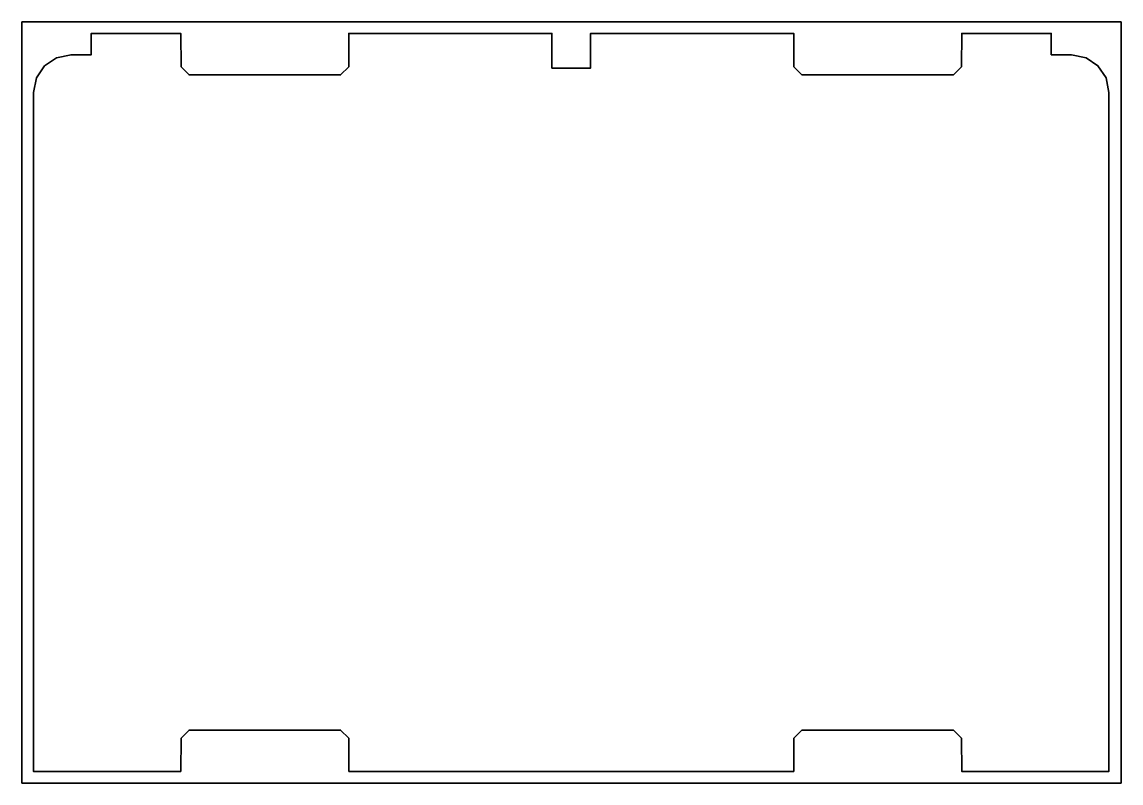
# Model space of a CAD drawing. Header units: millimetres. Extents: x -133 to 344, y -16 to 314.
import ezdxf

# ---------------------------------------------------------------- set-up
doc = ezdxf.new("R2010")
doc.units = ezdxf.units.MM
doc.header["$MEASUREMENT"] = 0
doc.layers.get('0').update_dxf_attribs({"lineweight": 0})
doc.layers.add('Safety', color=7, linetype='Continuous', lineweight=0)

msp = doc.modelspace()

# ---------------------------------------------------------------- linework, layer by layer
at = {"color": 18, "lineweight": 35, "true_color": 0x000000}
msp.add_lwpolyline([(8.42, -11.11), (8.42, 3.33), (4.88, 6.86), (-60.87, 6.88), (-64.36, 3.35), (-64.51, -11.11), (-128.39, -11.11), (-128.39, 283.58), (-127.11, 289.93), (-123.61, 295.12), (-118.43, 298.61), (-112.08, 299.89), (-103.36, 299.89), (-103.36, 309.12), (-95.33, 309.12), (-64.51, 309.12), (-64.36, 294.66), (-60.87, 291.13), (4.88, 291.15), (8.42, 294.68), (8.42, 309.12), (96.61, 309.12), (96.61, 294.12), (113.39, 294.12), (113.39, 309.12), (201.58, 309.12), (201.58, 294.68), (205.12, 291.15), (270.87, 291.13), (274.36, 294.66), (274.51, 309.12), (305.33, 309.12), (313.36, 309.12), (313.36, 299.89), (322.08, 299.89), (328.43, 298.61), (333.61, 295.12), (337.11, 289.93), (338.39, 283.58), (338.39, -11.11), (274.51, -11.11), (274.36, 3.35), (270.87, 6.88), (205.12, 6.86), (201.58, 3.33), (201.58, -11.11)], close=True, dxfattribs=at)
at = {"layer": 'Safety', "color": 18, "lineweight": 35, "true_color": 0x000000}
msp.add_lwpolyline([(343.61, 314.12), (-133.39, 314.12), (-133.39, -16.11), (343.61, -16.11)], close=True, dxfattribs=at)

doc.saveas('drawing.dxf')
